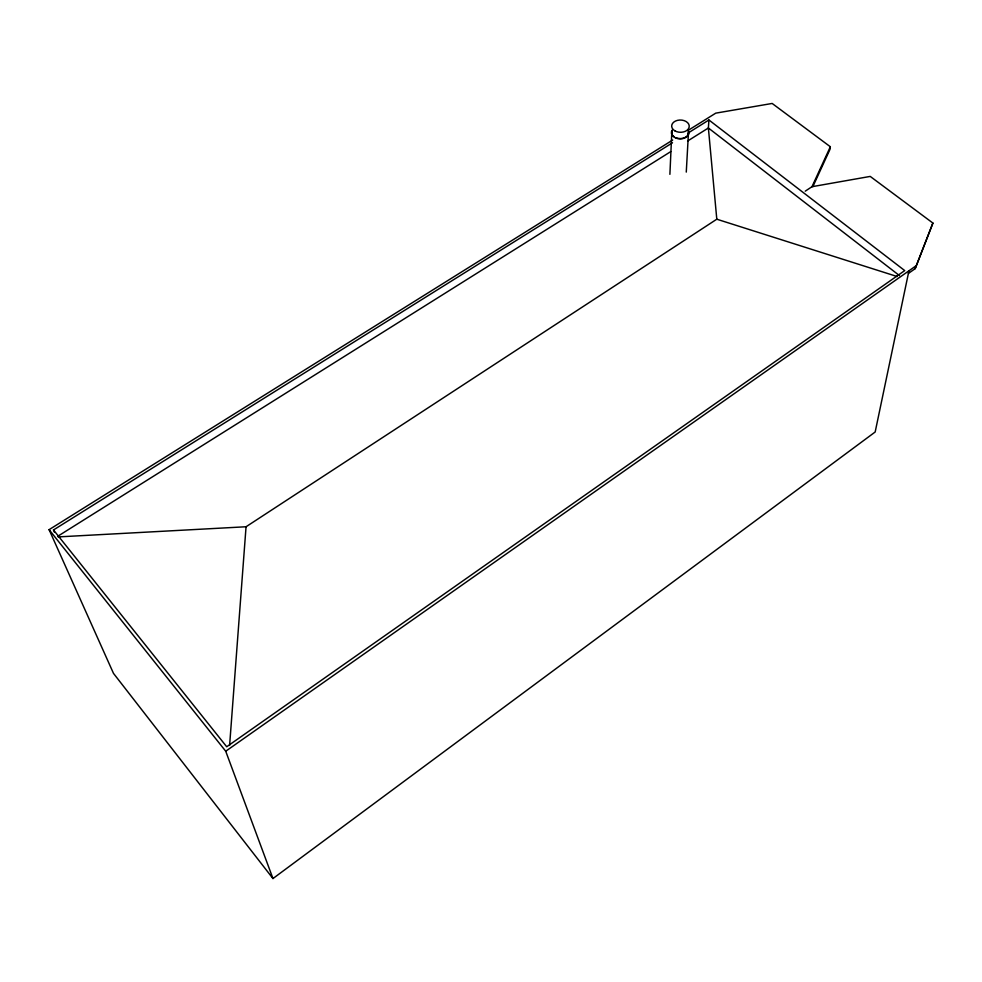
<?xml version="1.0" encoding="UTF-8"?>
<svg xmlns="http://www.w3.org/2000/svg" width="982" height="982" viewBox="0 0 982 982"><rect width="100%" height="100%" fill="white"/><g stroke="black" fill="none" stroke-linecap="round" stroke-linejoin="round"><path stroke-width="1.47" d="M669.896 174.33L671.798 132.361M686.271 172.095L688.443 133.11M672.51 142.771L53.482 529.961L226.707 746.762L904.729 270.59L708.918 119.988L708.378 127.991L716.799 219.207L246.052 526.757L58.147 536.909M229.604 745.436L246.052 526.757M688.284 130.299L715.743 113.151L772.159 103.454L830.342 146.748L829.962 149.424L812.887 186.605M908.939 270.811L875.171 431.994L272.959 878.546L113.482 673.37L49.1 529.666L672.695 140.045M908.387 273.426L915.187 268.638L932.9 223.061L870.224 176.416L811.979 186.703L805.24 191.171M932.9 223.061L915.187 268.638M811.979 186.703L830.342 146.748M272.959 878.546L225.725 751.23L915.74 266.024M57.913 536.184L670.731 151.621M687.609 141.027L708.378 127.991L899.487 275.611M688.112 133.012L708.918 119.988M716.799 219.207L897.29 276.568M49.1 529.666L225.725 751.23M53.482 529.961L54.526 532.305M688.259 131.588A8.335 5.831 1.2 0 1 688.063 134.608M687.142 135.982A8.335 5.831 1.2 0 1 675.591 137.603M673.934 136.596A8.335 5.831 1.2 0 1 672.695 135.32M671.97 133.883A8.335 5.831 1.2 0 1 672.191 130.864M688.357 130.766A8.752 6.125 1.2 0 1 679.704 138.867A8.752 6.125 1.2 0 1 672.216 130.029M674.794 130.79A8.789 6.138 1.2 0 0 689.106 127.329A8.789 6.138 1.2 0 0 677.47 120.356A8.789 6.138 1.2 0 0 674.794 130.79"/></g></svg>
